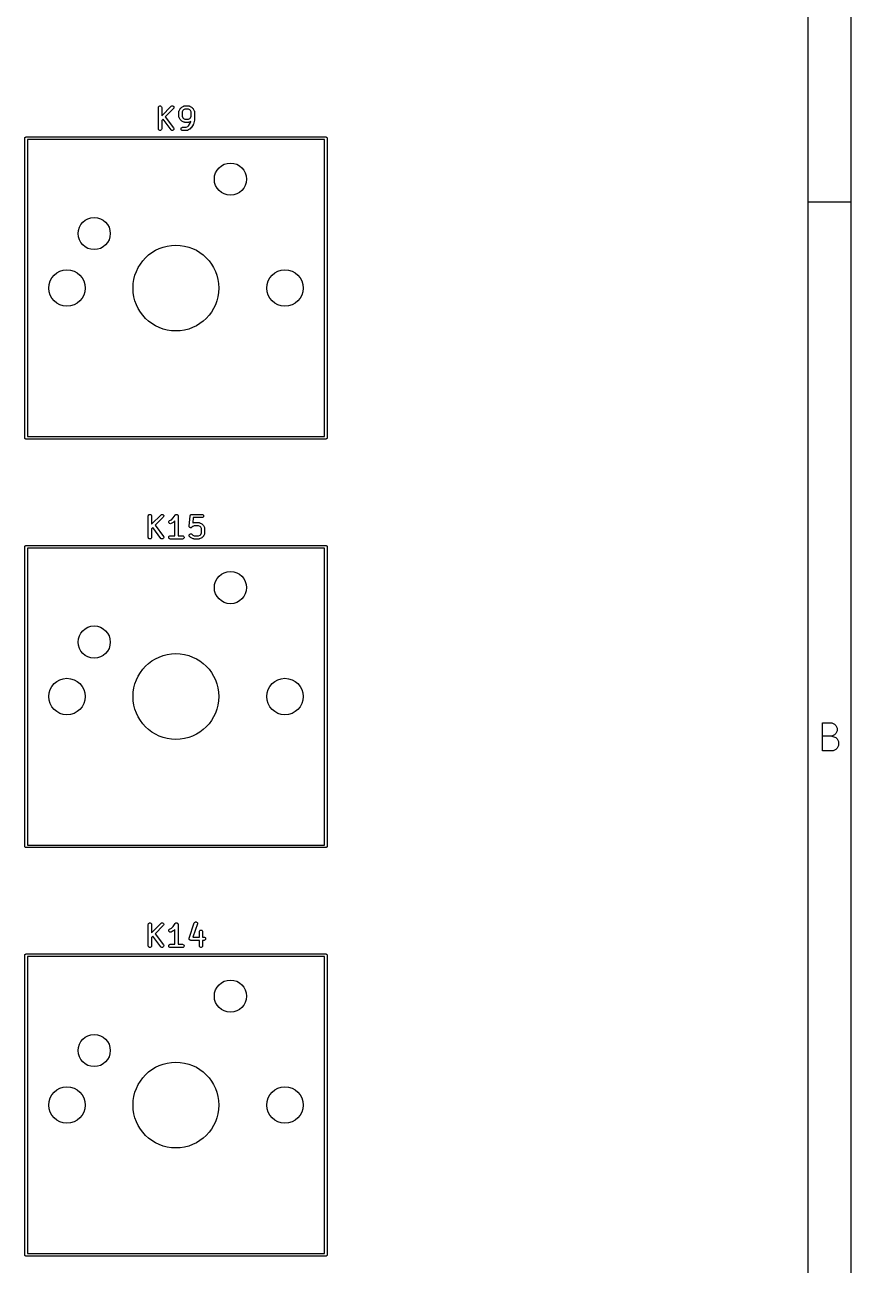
# Model space of a CAD drawing. Extents: x 10 to 287, y -200 to -10.
# Drawn here: x 248.5 to 287, y -109.6 to -51.7 of the extents above; entities that cross this region are included whole.
import ezdxf

# ---------------------------------------------------------------- set-up
doc = ezdxf.new("R2010")
doc.units = 0
doc.header["$MEASUREMENT"] = 0
doc.layers.add('BLACK', color=7, linetype='CONTINUOUS')

msp = doc.modelspace()

# ---------------------------------------------------------------- linework, layer by layer
at = {"layer": 'BLACK', "linetype": 'CONTINUOUS'}
for p, q in [((287.002, -200.007), (287.002, -10)), ((285.002, -198.007), (285.002, -12)), ((254.728, -55.5382), (254.748, -55.5214)), ((254.748, -55.5214), (254.773, -55.5125)), ((254.773, -55.5125), (254.799, -55.5125)), ((254.799, -55.5125), (254.823, -55.5214)), ((254.823, -55.5214), (254.843, -55.5382)), ((255.304, -55.5333), (255.326, -55.5184)), ((255.326, -55.5184), (255.351, -55.5117)), ((255.351, -55.5117), (255.377, -55.5139)), ((255.377, -55.5139), (255.4, -55.5249)), ((255.4, -55.5249), (255.419, -55.5434)), ((255.8, -55.5669), (255.895, -55.5193)), ((255.895, -55.5193), (255.899, -55.5181)), ((255.899, -55.5181), (255.903, -55.5159)), ((255.903, -55.5159), (255.912, -55.5144)), ((255.912, -55.5144), (255.92, -55.5119)), ((255.92, -55.5119), (255.925, -55.5121)), ((255.925, -55.5121), (255.929, -55.5114)), ((255.929, -55.5114), (256.119, -55.5114)), ((256.119, -55.5114), (256.123, -55.5121)), ((256.123, -55.5121), (256.128, -55.5119)), ((256.128, -55.5119), (256.136, -55.5144)), ((256.136, -55.5144), (256.145, -55.5159)), ((256.145, -55.5159), (256.149, -55.5181)), ((256.149, -55.5181), (256.153, -55.5193)), ((256.153, -55.5193), (256.248, -55.5669)), ((254.711, -55.5864), (254.715, -55.5607)), ((254.711, -56.5864), (254.711, -55.5864)), ((254.715, -55.5607), (254.728, -55.5382)), ((254.843, -55.5382), (254.856, -55.5607)), ((254.856, -55.5607), (254.861, -55.5864)), ((254.861, -55.9767), (255.304, -55.5333)), ((254.861, -55.5864), (254.861, -55.9767)), ((255.41, -55.6394), (255.028, -56.022)), ((255.028, -56.022), (255.417, -56.5414)), ((255.425, -55.6181), (255.41, -55.6394)), ((255.419, -55.5434), (255.43, -55.567)), ((255.432, -55.5929), (255.425, -55.6181)), ((255.43, -55.567), (255.432, -55.5929)), ((255.663, -55.7769), (255.664, -55.7726)), ((255.663, -56.015), (255.663, -55.7769)), ((255.664, -56.0192), (255.663, -56.015)), ((255.664, -55.7683), (255.666, -55.7599)), ((255.664, -55.7726), (255.664, -55.7683)), ((255.664, -56.0235), (255.664, -56.0192)), ((255.666, -56.0319), (255.664, -56.0235)), ((255.666, -55.7599), (255.668, -55.7512)), ((255.668, -56.0406), (255.666, -56.0319)), ((255.668, -55.7512), (255.67, -55.7475)), ((255.67, -56.0443), (255.668, -56.0406)), ((255.67, -55.7475), (255.671, -55.7433)), ((255.671, -56.0485), (255.67, -56.0443)), ((255.671, -55.7433), (255.719, -55.6481)), ((255.719, -56.1437), (255.671, -56.0485)), ((255.719, -55.6481), (255.726, -55.6384)), ((255.726, -55.6384), (255.733, -55.6286)), ((255.733, -55.6286), (255.78, -55.581)), ((255.78, -55.581), (255.79, -55.5741)), ((255.79, -55.5741), (255.8, -55.5669)), ((255.848, -55.726), (255.813, -55.7946)), ((255.813, -55.7946), (255.813, -55.9972)), ((255.813, -55.9972), (255.848, -56.0658)), ((255.878, -55.6956), (255.848, -55.726)), ((255.848, -56.0658), (255.878, -56.0962)), ((255.946, -55.6614), (255.878, -55.6956)), ((255.878, -56.0962), (255.946, -56.1304)), ((256.102, -55.6614), (255.946, -55.6614)), ((256.17, -55.6956), (256.102, -55.6614)), ((256.102, -56.1304), (256.17, -56.0962)), ((256.2, -55.726), (256.17, -55.6956)), ((256.17, -56.0962), (256.2, -56.0658)), ((256.235, -55.7946), (256.2, -55.726)), ((256.2, -56.0658), (256.235, -55.9972)), ((256.235, -55.9972), (256.235, -55.7946)), ((256.248, -55.5669), (256.258, -55.5741)), ((256.258, -55.5741), (256.268, -55.581)), ((256.268, -55.581), (256.315, -55.6286)), ((256.315, -55.6286), (256.322, -55.6384)), ((256.322, -55.6384), (256.329, -55.6481)), ((256.329, -55.6481), (256.377, -55.7433)), ((256.377, -55.7433), (256.378, -55.7475)), ((256.378, -55.7475), (256.38, -55.7512)), ((256.38, -55.7512), (256.382, -55.7599)), ((256.382, -55.7599), (256.384, -55.7683)), ((256.384, -55.7683), (256.384, -55.7726)), ((256.384, -55.7726), (256.385, -55.7769)), ((256.385, -55.7769), (256.385, -56.1578)), ((254.715, -56.612), (254.711, -56.5864)), ((254.728, -56.6346), (254.715, -56.612)), ((254.748, -56.6513), (254.728, -56.6346)), ((254.773, -56.6602), (254.748, -56.6513)), ((254.799, -56.6602), (254.773, -56.6602)), ((254.823, -56.6513), (254.799, -56.6602)), ((254.843, -56.6346), (254.823, -56.6513)), ((254.856, -56.612), (254.843, -56.6346)), ((254.861, -56.5864), (254.856, -56.612)), ((254.921, -56.1291), (254.861, -56.1889)), ((254.861, -56.1889), (254.861, -56.5864)), ((255.297, -56.6314), (254.921, -56.1291)), ((255.316, -56.6492), (255.297, -56.6314)), ((255.34, -56.6594), (255.316, -56.6492)), ((255.366, -56.6608), (255.34, -56.6594)), ((255.391, -56.6533), (255.366, -56.6608)), ((255.412, -56.6377), (255.391, -56.6533)), ((255.426, -56.6158), (255.412, -56.6377)), ((255.417, -56.5414), (255.429, -56.5646)), ((255.432, -56.5905), (255.426, -56.6158)), ((255.429, -56.5646), (255.432, -56.5905)), ((255.726, -56.1534), (255.719, -56.1437)), ((255.733, -56.1632), (255.726, -56.1534)), ((255.78, -56.2108), (255.733, -56.1632)), ((255.76, -56.5734), (255.769, -56.5489)), ((255.76, -56.5994), (255.76, -56.5734)), ((255.769, -56.6239), (255.76, -56.5994)), ((255.769, -56.5489), (255.785, -56.5289)), ((255.785, -56.6438), (255.769, -56.6239)), ((255.79, -56.2177), (255.78, -56.2108)), ((255.785, -56.5289), (255.808, -56.5159)), ((255.808, -56.6569), (255.785, -56.6438)), ((255.8, -56.2249), (255.79, -56.2177)), ((255.895, -56.2725), (255.8, -56.2249)), ((255.808, -56.5159), (255.834, -56.5114)), ((255.834, -56.6614), (255.808, -56.6569)), ((255.834, -56.5114), (256.006, -56.5114)), ((256.024, -56.6614), (255.834, -56.6614)), ((255.899, -56.2737), (255.895, -56.2725)), ((255.903, -56.2759), (255.899, -56.2737)), ((255.912, -56.2774), (255.903, -56.2759)), ((255.92, -56.2799), (255.912, -56.2774)), ((255.925, -56.2797), (255.92, -56.2799)), ((255.929, -56.2804), (255.925, -56.2797)), ((256.119, -56.2804), (255.929, -56.2804)), ((255.946, -56.1304), (256.102, -56.1304)), ((256.006, -56.5114), (256.075, -56.4771)), ((256.028, -56.6606), (256.024, -56.6614)), ((256.033, -56.6609), (256.028, -56.6606)), ((256.041, -56.6584), (256.033, -56.6609)), ((256.05, -56.6569), (256.041, -56.6584)), ((256.053, -56.6547), (256.05, -56.6569)), ((256.058, -56.6535), (256.053, -56.6547)), ((256.153, -56.6058), (256.058, -56.6535)), ((256.075, -56.4771), (256.109, -56.4434)), ((256.109, -56.4434), (256.192, -56.3175)), ((256.123, -56.2797), (256.119, -56.2804)), ((256.128, -56.2799), (256.123, -56.2797)), ((256.136, -56.2774), (256.128, -56.2799)), ((256.145, -56.2759), (256.136, -56.2774)), ((256.149, -56.2737), (256.145, -56.2759)), ((256.153, -56.2725), (256.149, -56.2737)), ((256.211, -56.2434), (256.153, -56.2725)), ((256.162, -56.5987), (256.153, -56.6058)), ((256.172, -56.5918), (256.162, -56.5987)), ((256.22, -56.5442), (256.172, -56.5918)), ((256.192, -56.3175), (256.211, -56.2434)), ((256.224, -56.5381), (256.22, -56.5442)), ((256.229, -56.5327), (256.224, -56.5381)), ((256.324, -56.3899), (256.229, -56.5327)), ((256.33, -56.3781), (256.324, -56.3899)), ((256.335, -56.3665), (256.33, -56.3781)), ((256.382, -56.176), (256.335, -56.3665)), ((256.383, -56.1668), (256.382, -56.176)), ((256.385, -56.1578), (256.383, -56.1668)), ((248.479, -57.0124), (248.481, -57.0074)), ((248.479, -57.0178), (248.479, -57.0124)), ((248.479, -70.9982), (248.479, -57.0178)), ((248.481, -57.0074), (248.482, -57.0022)), ((248.482, -57.0022), (248.484, -56.9976)), ((248.484, -56.9976), (248.486, -56.9925)), ((248.486, -56.9925), (248.49, -56.9884)), ((248.49, -56.9884), (248.492, -56.9838)), ((248.492, -56.9838), (248.496, -56.9804)), ((248.496, -56.9804), (248.5, -56.9763)), ((248.5, -56.9763), (248.504, -56.9737)), ((248.504, -56.9737), (248.509, -56.9702)), ((248.509, -56.9702), (248.514, -56.9684)), ((248.514, -56.9684), (248.518, -56.9657)), ((248.518, -56.9657), (248.523, -56.9648)), ((248.523, -56.9648), (248.528, -56.963)), ((248.528, -56.963), (248.534, -56.963)), ((248.534, -56.963), (248.534, -56.963)), ((248.534, -56.963), (262.514, -56.963)), ((248.599, -57.083), (248.599, -70.933)), ((262.449, -57.083), (248.599, -57.083)), ((262.449, -70.933), (262.449, -57.083)), ((262.514, -56.963), (262.52, -56.963)), ((262.514, -56.963), (262.514, -56.963)), ((262.52, -56.963), (262.525, -56.9648)), ((262.525, -56.9648), (262.53, -56.9657)), ((262.53, -56.9657), (262.534, -56.9684)), ((262.534, -56.9684), (262.539, -56.9702)), ((262.539, -56.9702), (262.544, -56.9737)), ((262.544, -56.9737), (262.548, -56.9763)), ((262.548, -56.9763), (262.552, -56.9804)), ((262.552, -56.9804), (262.556, -56.9838)), ((262.556, -56.9838), (262.558, -56.9885)), ((262.558, -56.9885), (262.562, -56.9925)), ((262.562, -56.9925), (262.564, -56.9975)), ((262.564, -56.9975), (262.566, -57.0022)), ((262.566, -57.0022), (262.567, -57.0074)), ((262.567, -57.0074), (262.569, -57.0124)), ((262.569, -57.0124), (262.569, -57.0177)), ((262.569, -57.0177), (262.569, -57.0178)), ((262.569, -57.0178), (262.569, -70.9982)), ((287.002, -60), (285.002, -60)), ((248.479, -70.9983), (248.479, -70.9982)), ((248.479, -71.0036), (248.479, -70.9983)), ((248.481, -71.0086), (248.479, -71.0036)), ((248.482, -71.0138), (248.481, -71.0086)), ((248.484, -71.0185), (248.482, -71.0138)), ((248.486, -71.0235), (248.484, -71.0185)), ((248.49, -71.0275), (248.486, -71.0235)), ((248.492, -71.0322), (248.49, -71.0275)), ((248.496, -71.0356), (248.492, -71.0322)), ((248.5, -71.0397), (248.496, -71.0356)), ((248.504, -71.0423), (248.5, -71.0397)), ((248.509, -71.0458), (248.504, -71.0423)), ((248.514, -71.0476), (248.509, -71.0458)), ((248.518, -71.0503), (248.514, -71.0476)), ((248.523, -71.0512), (248.518, -71.0503)), ((248.528, -71.053), (248.523, -71.0512)), ((248.534, -71.053), (248.528, -71.053)), ((262.514, -71.053), (248.534, -71.053)), ((248.534, -71.053), (248.534, -71.053)), ((248.599, -70.933), (262.449, -70.933)), ((262.52, -71.053), (262.514, -71.053)), ((262.514, -71.053), (262.514, -71.053)), ((262.525, -71.0512), (262.52, -71.053)), ((262.53, -71.0503), (262.525, -71.0512)), ((262.534, -71.0476), (262.53, -71.0503)), ((262.539, -71.0458), (262.534, -71.0476)), ((262.544, -71.0423), (262.539, -71.0458)), ((262.548, -71.0397), (262.544, -71.0423)), ((262.552, -71.0356), (262.548, -71.0397)), ((262.556, -71.0322), (262.552, -71.0356)), ((262.558, -71.0275), (262.556, -71.0322)), ((262.562, -71.0235), (262.558, -71.0275)), ((262.564, -71.0185), (262.562, -71.0235)), ((262.566, -71.0138), (262.564, -71.0185)), ((262.567, -71.0086), (262.566, -71.0138)), ((262.569, -71.0036), (262.567, -71.0086)), ((262.569, -70.9982), (262.569, -70.9983)), ((262.569, -70.9983), (262.569, -71.0036)), ((254.235, -74.6364), (254.239, -74.6107)), ((254.239, -74.6107), (254.252, -74.5882)), ((254.252, -74.5882), (254.272, -74.5714)), ((254.272, -74.5714), (254.297, -74.5625)), ((254.297, -74.5625), (254.323, -74.5625)), ((254.323, -74.5625), (254.347, -74.5714)), ((254.347, -74.5714), (254.367, -74.5882)), ((254.367, -74.5882), (254.38, -74.6107)), ((254.38, -74.6107), (254.385, -74.6364)), ((254.385, -75.0267), (254.828, -74.5833)), ((254.828, -74.5833), (254.849, -74.5684)), ((254.849, -74.5684), (254.875, -74.5617)), ((254.875, -74.5617), (254.901, -74.5639)), ((254.901, -74.5639), (254.924, -74.5749)), ((254.924, -74.5749), (254.943, -74.5934)), ((254.943, -74.5934), (254.954, -74.617)), ((254.954, -74.617), (254.956, -74.6429)), ((255.394, -74.7315), (255.485, -74.5948)), ((255.485, -74.5948), (255.488, -74.5918)), ((255.488, -74.5918), (255.49, -74.5882)), ((255.49, -74.5882), (255.497, -74.5824)), ((255.497, -74.5824), (255.503, -74.5759)), ((255.503, -74.5759), (255.507, -74.5741)), ((255.507, -74.5741), (255.51, -74.5714)), ((255.51, -74.5714), (255.519, -74.5684)), ((255.519, -74.5684), (255.527, -74.5644)), ((255.527, -74.5644), (255.531, -74.5639)), ((255.531, -74.5639), (255.535, -74.5625)), ((255.535, -74.5625), (255.544, -74.5625)), ((255.544, -74.5625), (255.553, -74.5615)), ((255.553, -74.5615), (255.557, -74.5625)), ((255.557, -74.5625), (255.561, -74.5625)), ((255.561, -74.5625), (255.569, -74.5656)), ((255.569, -74.5656), (255.578, -74.5677)), ((255.578, -74.5677), (255.581, -74.57)), ((255.581, -74.57), (255.585, -74.5714)), ((255.585, -74.5714), (255.592, -74.5772)), ((255.592, -74.5772), (255.6, -74.5821)), ((255.6, -74.5821), (255.602, -74.5855)), ((255.602, -74.5855), (255.605, -74.5882)), ((255.605, -74.5882), (255.61, -74.5959)), ((255.61, -74.5959), (255.615, -74.6031)), ((255.615, -74.6031), (255.616, -74.6071)), ((255.616, -74.6071), (255.618, -74.6107)), ((255.618, -74.6107), (255.62, -74.6195)), ((256.188, -74.6234), (256.192, -74.6137)), ((256.192, -74.6137), (256.195, -74.6038)), ((256.195, -74.6038), (256.196, -74.6015)), ((256.196, -74.6015), (256.197, -74.5989)), ((256.197, -74.5989), (256.204, -74.591)), ((256.204, -74.591), (256.21, -74.5827)), ((256.21, -74.5827), (256.212, -74.5811)), ((256.212, -74.5811), (256.214, -74.5789)), ((256.214, -74.5789), (256.223, -74.5738)), ((256.223, -74.5738), (256.231, -74.568)), ((256.231, -74.568), (256.234, -74.5673)), ((256.234, -74.5673), (256.236, -74.5659)), ((256.236, -74.5659), (256.247, -74.5641)), ((256.247, -74.5641), (256.256, -74.5616)), ((256.256, -74.5616), (256.259, -74.5619)), ((256.259, -74.5619), (256.262, -74.5614)), ((256.262, -74.5614), (256.738, -74.5614)), ((256.738, -74.5614), (256.764, -74.5659)), ((256.764, -74.5659), (256.786, -74.5789)), ((256.786, -74.5789), (256.803, -74.5989)), ((256.803, -74.5989), (256.812, -74.6234)), ((254.235, -75.6364), (254.235, -74.6364)), ((254.385, -74.6364), (254.385, -75.0267)), ((254.444, -75.1791), (254.385, -75.2389)), ((254.821, -75.6814), (254.444, -75.1791)), ((254.934, -74.6894), (254.552, -75.072)), ((254.552, -75.072), (254.941, -75.5914)), ((254.949, -74.6681), (254.934, -74.6894)), ((254.956, -74.6429), (254.949, -74.6681)), ((255.187, -74.9176), (255.193, -74.8923)), ((255.19, -74.9435), (255.187, -74.9176)), ((255.202, -74.9668), (255.19, -74.9435)), ((255.193, -74.8923), (255.208, -74.8705)), ((255.221, -74.9847), (255.202, -74.9668)), ((255.208, -74.8705), (255.229, -74.855)), ((255.245, -74.995), (255.221, -74.9847)), ((255.229, -74.855), (255.313, -74.8128)), ((255.271, -74.9966), (255.245, -74.995)), ((255.296, -74.9892), (255.271, -74.9966)), ((255.391, -74.9416), (255.296, -74.9892)), ((255.313, -74.8128), (255.394, -74.7315)), ((255.401, -74.9344), (255.391, -74.9416)), ((255.41, -74.9275), (255.401, -74.9344)), ((255.473, -74.8651), (255.41, -74.9275)), ((255.473, -75.5614), (255.473, -74.8651)), ((255.62, -74.6195), (255.622, -74.6281)), ((255.622, -74.6281), (255.622, -74.6323)), ((255.622, -74.6323), (255.623, -74.6364)), ((255.623, -74.6364), (255.623, -75.5614)), ((256.14, -75.1051), (256.187, -74.6289)), ((256.14, -75.1056), (256.14, -75.1051)), ((256.14, -75.106), (256.14, -75.1056)), ((256.141, -75.1185), (256.14, -75.106)), ((256.142, -75.1311), (256.141, -75.1185)), ((256.142, -75.1315), (256.142, -75.1311)), ((256.142, -75.132), (256.142, -75.1315)), ((256.147, -75.1434), (256.142, -75.132)), ((256.153, -75.1548), (256.147, -75.1434)), ((256.153, -75.1552), (256.153, -75.1548)), ((256.153, -75.1556), (256.153, -75.1552)), ((256.162, -75.1645), (256.153, -75.1556)), ((256.171, -75.1735), (256.162, -75.1645)), ((256.171, -75.1737), (256.171, -75.1735)), ((256.171, -75.174), (256.171, -75.1737)), ((256.183, -75.1793), (256.171, -75.174)), ((256.194, -75.1848), (256.183, -75.1793)), ((256.187, -74.6289), (256.188, -74.6262)), ((256.188, -74.6262), (256.188, -74.6234)), ((256.195, -75.1848), (256.194, -75.1848)), ((256.195, -75.185), (256.195, -75.1848)), ((256.208, -75.1861), (256.195, -75.185)), ((256.22, -75.1874), (256.208, -75.1861)), ((256.221, -75.1872), (256.22, -75.1874)), ((256.233, -75.184), (256.221, -75.1873)), ((256.221, -75.1873), (256.221, -75.1872)), ((256.245, -75.1809), (256.233, -75.184)), ((256.246, -75.1807), (256.245, -75.1809)), ((256.256, -75.1733), (256.246, -75.1805)), ((256.246, -75.1805), (256.246, -75.1807)), ((256.267, -75.1663), (256.256, -75.1733)), ((256.268, -75.1656), (256.267, -75.1659)), ((256.267, -75.1659), (256.267, -75.1663)), ((256.307, -75.1266), (256.268, -75.1656)), ((256.33, -74.7114), (256.305, -74.9596)), ((256.305, -74.9596), (256.324, -74.9503)), ((256.375, -75.0923), (256.307, -75.1266)), ((256.324, -74.9503), (256.328, -74.949)), ((256.328, -74.949), (256.332, -74.9469)), ((256.738, -74.7114), (256.33, -74.7114)), ((256.332, -74.9469), (256.34, -74.9453)), ((256.34, -74.9453), (256.349, -74.9428)), ((256.349, -74.9428), (256.353, -74.9431)), ((256.353, -74.9431), (256.357, -74.9423)), ((256.357, -74.9423), (256.595, -74.9423)), ((256.578, -75.0923), (256.375, -75.0923)), ((256.646, -75.1266), (256.578, -75.0923)), ((256.595, -74.9423), (256.6, -74.9431)), ((256.6, -74.9431), (256.604, -74.9428)), ((256.604, -74.9428), (256.612, -74.9453)), ((256.612, -74.9453), (256.621, -74.9469)), ((256.621, -74.9469), (256.625, -74.949)), ((256.625, -74.949), (256.629, -74.9503)), ((256.629, -74.9503), (256.724, -74.9979)), ((256.677, -75.157), (256.646, -75.1266)), ((256.711, -75.2255), (256.677, -75.157)), ((256.724, -74.9979), (256.734, -75.005)), ((256.734, -75.005), (256.744, -75.0119)), ((256.764, -74.7069), (256.738, -74.7114)), ((256.744, -75.0119), (256.791, -75.0595)), ((256.786, -74.6938), (256.764, -74.7069)), ((256.803, -74.6739), (256.786, -74.6938)), ((256.791, -75.0595), (256.798, -75.0694)), ((256.798, -75.0694), (256.805, -75.079)), ((256.812, -74.6494), (256.803, -74.6739)), ((256.805, -75.079), (256.853, -75.1743)), ((256.812, -74.6234), (256.812, -74.6494)), ((256.853, -75.1743), (256.854, -75.1784)), ((256.854, -75.1784), (256.856, -75.1822)), ((256.856, -75.1822), (256.858, -75.1908)), ((256.858, -75.1908), (256.86, -75.1992)), ((254.239, -75.662), (254.235, -75.6364)), ((254.252, -75.6846), (254.239, -75.662)), ((254.272, -75.7013), (254.252, -75.6846)), ((254.297, -75.7102), (254.272, -75.7013)), ((254.323, -75.7102), (254.297, -75.7102)), ((254.347, -75.7013), (254.323, -75.7102)), ((254.367, -75.6846), (254.347, -75.7013)), ((254.38, -75.662), (254.367, -75.6846)), ((254.385, -75.6364), (254.38, -75.662)), ((254.385, -75.2389), (254.385, -75.6364)), ((254.84, -75.6992), (254.821, -75.6814)), ((254.864, -75.7094), (254.84, -75.6992)), ((254.89, -75.7108), (254.864, -75.7094)), ((254.915, -75.7033), (254.89, -75.7108)), ((254.936, -75.6877), (254.915, -75.7033)), ((254.95, -75.6658), (254.936, -75.6877)), ((254.941, -75.5914), (254.953, -75.6146)), ((254.956, -75.6405), (254.95, -75.6658)), ((254.953, -75.6146), (254.956, -75.6405)), ((255.188, -75.6234), (255.197, -75.5989)), ((255.188, -75.6494), (255.188, -75.6234)), ((255.197, -75.6739), (255.188, -75.6494)), ((255.197, -75.5989), (255.214, -75.5789)), ((255.214, -75.6938), (255.197, -75.6739)), ((255.214, -75.5789), (255.236, -75.5659)), ((255.236, -75.7069), (255.214, -75.6938)), ((255.236, -75.5659), (255.262, -75.5614)), ((255.262, -75.7114), (255.236, -75.7069)), ((255.262, -75.5614), (255.473, -75.5614)), ((255.834, -75.7114), (255.262, -75.7114)), ((255.623, -75.5614), (255.834, -75.5614)), ((255.834, -75.5614), (255.859, -75.5659)), ((255.859, -75.7069), (255.834, -75.7114)), ((255.859, -75.5659), (255.882, -75.5789)), ((255.882, -75.6938), (255.859, -75.7069)), ((255.882, -75.5789), (255.898, -75.5989)), ((255.898, -75.6739), (255.882, -75.6938)), ((255.898, -75.5989), (255.907, -75.6234)), ((255.907, -75.6494), (255.898, -75.6739)), ((255.907, -75.6234), (255.907, -75.6494)), ((256.14, -75.5477), (256.142, -75.5217)), ((256.147, -75.5728), (256.14, -75.5477)), ((256.142, -75.5217), (256.153, -75.4981)), ((256.161, -75.5942), (256.147, -75.5728)), ((256.153, -75.4981), (256.171, -75.4797)), ((256.209, -75.6418), (256.161, -75.5942)), ((256.171, -75.4797), (256.195, -75.4687)), ((256.195, -75.4687), (256.221, -75.4664)), ((256.219, -75.6487), (256.209, -75.6418)), ((256.229, -75.6558), (256.219, -75.6487)), ((256.221, -75.4664), (256.246, -75.4732)), ((256.324, -75.7035), (256.229, -75.6558)), ((256.246, -75.4732), (256.268, -75.4881)), ((256.268, -75.4881), (256.307, -75.5271)), ((256.307, -75.5271), (256.375, -75.5614)), ((256.328, -75.7047), (256.324, -75.7035)), ((256.332, -75.7069), (256.328, -75.7047)), ((256.34, -75.7084), (256.332, -75.7069)), ((256.349, -75.7109), (256.34, -75.7084)), ((256.353, -75.7106), (256.349, -75.7109)), ((256.357, -75.7114), (256.353, -75.7106)), ((256.595, -75.7114), (256.357, -75.7114)), ((256.375, -75.5614), (256.578, -75.5614)), ((256.578, -75.5614), (256.646, -75.5271)), ((256.6, -75.7106), (256.595, -75.7114)), ((256.604, -75.7109), (256.6, -75.7106)), ((256.612, -75.7084), (256.604, -75.7109)), ((256.621, -75.7069), (256.612, -75.7084)), ((256.625, -75.7047), (256.621, -75.7069)), ((256.629, -75.7035), (256.625, -75.7047)), ((256.724, -75.6558), (256.629, -75.7035)), ((256.646, -75.5271), (256.677, -75.4967)), ((256.677, -75.4967), (256.711, -75.4282)), ((256.711, -75.4282), (256.711, -75.2255)), ((256.734, -75.6487), (256.724, -75.6558)), ((256.744, -75.6418), (256.734, -75.6487)), ((256.791, -75.5942), (256.744, -75.6418)), ((256.798, -75.5843), (256.791, -75.5942)), ((256.805, -75.5747), (256.798, -75.5843)), ((256.853, -75.4794), (256.805, -75.5747)), ((256.854, -75.4753), (256.853, -75.4794)), ((256.856, -75.4716), (256.854, -75.4753)), ((256.858, -75.4629), (256.856, -75.4716)), ((256.86, -75.4545), (256.858, -75.4629)), ((256.86, -75.1992), (256.86, -75.2035)), ((256.86, -75.2035), (256.861, -75.2078)), ((256.861, -75.4459), (256.86, -75.4502)), ((256.86, -75.4502), (256.86, -75.4545)), ((256.861, -75.2078), (256.861, -75.4459)), ((248.479, -76.0624), (248.481, -76.0574)), ((248.479, -76.0678), (248.479, -76.0624)), ((248.479, -90.0482), (248.479, -76.0678)), ((248.481, -76.0574), (248.482, -76.0522)), ((248.482, -76.0522), (248.484, -76.0476)), ((248.484, -76.0476), (248.486, -76.0425)), ((248.486, -76.0425), (248.49, -76.0384)), ((248.49, -76.0384), (248.492, -76.0338)), ((248.492, -76.0338), (248.496, -76.0304)), ((248.496, -76.0304), (248.5, -76.0263)), ((248.5, -76.0263), (248.504, -76.0237)), ((248.504, -76.0237), (248.509, -76.0202)), ((248.509, -76.0202), (248.514, -76.0184)), ((248.514, -76.0184), (248.518, -76.0157)), ((248.518, -76.0157), (248.523, -76.0148)), ((248.523, -76.0148), (248.528, -76.013)), ((248.528, -76.013), (248.534, -76.013)), ((248.534, -76.013), (248.534, -76.013)), ((248.534, -76.013), (262.514, -76.013)), ((248.599, -76.133), (248.599, -89.983)), ((262.449, -76.133), (248.599, -76.133)), ((262.449, -89.983), (262.449, -76.133)), ((262.514, -76.013), (262.52, -76.013)), ((262.514, -76.013), (262.514, -76.013)), ((262.52, -76.013), (262.525, -76.0148)), ((262.525, -76.0148), (262.53, -76.0157)), ((262.53, -76.0157), (262.534, -76.0184)), ((262.534, -76.0184), (262.539, -76.0202)), ((262.539, -76.0202), (262.544, -76.0237)), ((262.544, -76.0237), (262.548, -76.0263)), ((262.548, -76.0263), (262.552, -76.0304)), ((262.552, -76.0304), (262.556, -76.0338)), ((262.556, -76.0338), (262.558, -76.0385)), ((262.558, -76.0385), (262.562, -76.0425)), ((262.562, -76.0425), (262.564, -76.0475)), ((262.564, -76.0475), (262.566, -76.0522)), ((262.566, -76.0522), (262.567, -76.0574)), ((262.567, -76.0574), (262.569, -76.0624)), ((262.569, -76.0624), (262.569, -76.0677)), ((262.569, -76.0677), (262.569, -76.0678)), ((262.569, -76.0678), (262.569, -90.0482)), ((285.662, -85.5881), (285.662, -84.2881)), ((285.662, -84.2881), (286.095, -84.2881)), ((286.095, -84.2881), (286.219, -84.35)), ((286.219, -84.35), (286.281, -84.4119)), ((286.281, -84.4119), (286.343, -84.5357)), ((286.095, -84.9071), (285.662, -84.9071)), ((286.219, -84.8452), (286.095, -84.9071)), ((286.095, -84.9071), (286.281, -84.969)), ((286.281, -84.7833), (286.219, -84.8452)), ((286.343, -84.6595), (286.281, -84.7833)), ((286.281, -84.969), (286.343, -85.031)), ((286.343, -84.5357), (286.343, -84.6595)), ((286.343, -85.031), (286.405, -85.1548)), ((286.157, -85.5881), (285.662, -85.5881)), ((286.281, -85.5262), (286.157, -85.5881)), ((286.343, -85.4643), (286.281, -85.5262)), ((286.405, -85.3405), (286.343, -85.4643)), ((286.405, -85.1548), (286.405, -85.3405)), ((248.479, -90.0483), (248.479, -90.0482)), ((248.479, -90.0536), (248.479, -90.0483)), ((248.481, -90.0586), (248.479, -90.0536)), ((248.482, -90.0638), (248.481, -90.0586)), ((248.484, -90.0685), (248.482, -90.0638)), ((248.486, -90.0735), (248.484, -90.0685)), ((248.49, -90.0775), (248.486, -90.0735)), ((248.492, -90.0822), (248.49, -90.0775)), ((248.496, -90.0856), (248.492, -90.0822)), ((248.5, -90.0897), (248.496, -90.0856)), ((248.504, -90.0923), (248.5, -90.0897)), ((248.509, -90.0958), (248.504, -90.0923)), ((248.514, -90.0976), (248.509, -90.0958)), ((248.518, -90.1003), (248.514, -90.0976)), ((248.523, -90.1012), (248.518, -90.1003)), ((248.528, -90.103), (248.523, -90.1012)), ((248.534, -90.103), (248.528, -90.103)), ((262.514, -90.103), (248.534, -90.103)), ((248.534, -90.103), (248.534, -90.103)), ((248.599, -89.983), (262.449, -89.983)), ((262.52, -90.103), (262.514, -90.103)), ((262.514, -90.103), (262.514, -90.103)), ((262.525, -90.1012), (262.52, -90.103)), ((262.53, -90.1003), (262.525, -90.1012)), ((262.534, -90.0976), (262.53, -90.1003)), ((262.539, -90.0958), (262.534, -90.0976)), ((262.544, -90.0923), (262.539, -90.0958)), ((262.548, -90.0897), (262.544, -90.0923)), ((262.552, -90.0856), (262.548, -90.0897)), ((262.556, -90.0822), (262.552, -90.0856)), ((262.558, -90.0775), (262.556, -90.0822)), ((262.562, -90.0735), (262.558, -90.0775)), ((262.564, -90.0685), (262.562, -90.0735)), ((262.566, -90.0638), (262.564, -90.0685)), ((262.567, -90.0586), (262.566, -90.0638)), ((262.569, -90.0536), (262.567, -90.0586)), ((262.569, -90.0482), (262.569, -90.0483)), ((262.569, -90.0483), (262.569, -90.0536)), ((254.235, -93.6864), (254.239, -93.6607)), ((254.235, -94.6864), (254.235, -93.6864)), ((254.239, -93.6607), (254.252, -93.6382)), ((254.252, -93.6382), (254.272, -93.6214)), ((254.272, -93.6214), (254.297, -93.6125)), ((254.297, -93.6125), (254.323, -93.6125)), ((254.323, -93.6125), (254.347, -93.6214)), ((254.347, -93.6214), (254.367, -93.6382)), ((254.367, -93.6382), (254.38, -93.6607)), ((254.38, -93.6607), (254.385, -93.6864)), ((254.385, -94.0767), (254.828, -93.6333)), ((254.385, -93.6864), (254.385, -94.0767)), ((254.828, -93.6333), (254.849, -93.6184)), ((254.849, -93.6184), (254.875, -93.6117)), ((254.875, -93.6117), (254.901, -93.6139)), ((254.901, -93.6139), (254.924, -93.6249)), ((254.924, -93.6249), (254.943, -93.6434)), ((254.943, -93.6434), (254.954, -93.667)), ((254.956, -93.6929), (254.949, -93.7181)), ((254.954, -93.667), (254.956, -93.6929)), ((255.394, -93.7815), (255.485, -93.6448)), ((255.485, -93.6448), (255.488, -93.6418)), ((255.488, -93.6418), (255.49, -93.6382)), ((255.49, -93.6382), (255.497, -93.6324)), ((255.497, -93.6324), (255.503, -93.6259)), ((255.503, -93.6259), (255.507, -93.6241)), ((255.507, -93.6241), (255.51, -93.6214)), ((255.51, -93.6214), (255.519, -93.6184)), ((255.519, -93.6184), (255.527, -93.6144)), ((255.527, -93.6144), (255.531, -93.6139)), ((255.531, -93.6139), (255.535, -93.6125)), ((255.535, -93.6125), (255.544, -93.6125)), ((255.544, -93.6125), (255.553, -93.6115)), ((255.553, -93.6115), (255.557, -93.6125)), ((255.557, -93.6125), (255.561, -93.6125)), ((255.561, -93.6125), (255.569, -93.6156)), ((255.569, -93.6156), (255.578, -93.6177)), ((255.578, -93.6177), (255.581, -93.62)), ((255.581, -93.62), (255.585, -93.6214)), ((255.585, -93.6214), (255.592, -93.6272)), ((255.592, -93.6272), (255.6, -93.6321)), ((255.6, -93.6321), (255.602, -93.6355)), ((255.602, -93.6355), (255.605, -93.6382)), ((255.605, -93.6382), (255.61, -93.6459)), ((255.61, -93.6459), (255.615, -93.6531)), ((255.615, -93.6531), (255.616, -93.6571)), ((255.616, -93.6571), (255.618, -93.6607)), ((255.618, -93.6607), (255.62, -93.6695)), ((255.62, -93.6695), (255.622, -93.6781)), ((255.622, -93.6781), (255.622, -93.6823)), ((255.622, -93.6823), (255.623, -93.6864)), ((255.623, -93.6864), (255.623, -94.6114)), ((256.143, -94.3293), (256.381, -93.615)), ((256.524, -93.6625), (256.319, -94.278)), ((256.381, -93.615), (256.394, -93.5921)), ((256.394, -93.5921), (256.413, -93.5749)), ((256.413, -93.5749), (256.438, -93.5653)), ((256.438, -93.5653), (256.464, -93.5646)), ((256.464, -93.5646), (256.488, -93.5728)), ((256.488, -93.5728), (256.509, -93.589)), ((256.509, -93.589), (256.522, -93.6112)), ((256.522, -93.6112), (256.528, -93.6367)), ((256.528, -93.6367), (256.524, -93.6625)), ((254.444, -94.2291), (254.385, -94.2889)), ((254.821, -94.7314), (254.444, -94.2291)), ((254.934, -93.7394), (254.552, -94.122)), ((254.552, -94.122), (254.941, -94.6414)), ((254.949, -93.7181), (254.934, -93.7394)), ((255.187, -93.9676), (255.193, -93.9423)), ((255.19, -93.9935), (255.187, -93.9676)), ((255.202, -94.0168), (255.19, -93.9935)), ((255.193, -93.9423), (255.208, -93.9205)), ((255.221, -94.0347), (255.202, -94.0168)), ((255.208, -93.9205), (255.229, -93.905)), ((255.245, -94.045), (255.221, -94.0347)), ((255.229, -93.905), (255.313, -93.8628)), ((255.271, -94.0466), (255.245, -94.045)), ((255.296, -94.0392), (255.271, -94.0466)), ((255.391, -93.9916), (255.296, -94.0392)), ((255.313, -93.8628), (255.394, -93.7815)), ((255.401, -93.9844), (255.391, -93.9916)), ((255.41, -93.9775), (255.401, -93.9844)), ((255.473, -93.9151), (255.41, -93.9775)), ((255.473, -94.6114), (255.473, -93.9151)), ((256.319, -94.278), (256.616, -94.278)), ((256.616, -94.0197), (256.62, -93.9941)), ((256.616, -94.278), (256.616, -94.0197)), ((256.62, -93.9941), (256.633, -93.9715)), ((256.633, -93.9715), (256.653, -93.9548)), ((256.653, -93.9548), (256.678, -93.9459)), ((256.678, -93.9459), (256.704, -93.9459)), ((256.704, -93.9459), (256.728, -93.9548)), ((256.728, -93.9548), (256.748, -93.9715)), ((256.748, -93.9715), (256.761, -93.9941)), ((256.761, -93.9941), (256.766, -94.0197)), ((256.766, -94.0197), (256.766, -94.278)), ((256.766, -94.278), (256.834, -94.278)), ((256.834, -94.278), (256.859, -94.2826)), ((256.859, -94.2826), (256.882, -94.2956)), ((254.239, -94.712), (254.235, -94.6864)), ((254.252, -94.7346), (254.239, -94.712)), ((254.272, -94.7513), (254.252, -94.7346)), ((254.297, -94.7602), (254.272, -94.7513)), ((254.323, -94.7602), (254.297, -94.7602)), ((254.347, -94.7513), (254.323, -94.7602)), ((254.367, -94.7346), (254.347, -94.7513)), ((254.38, -94.712), (254.367, -94.7346)), ((254.385, -94.6864), (254.38, -94.712)), ((254.385, -94.2889), (254.385, -94.6864)), ((254.84, -94.7492), (254.821, -94.7314)), ((254.864, -94.7594), (254.84, -94.7492)), ((254.89, -94.7608), (254.864, -94.7594)), ((254.915, -94.7533), (254.89, -94.7608)), ((254.936, -94.7377), (254.915, -94.7533)), ((254.95, -94.7158), (254.936, -94.7377)), ((254.941, -94.6414), (254.953, -94.6646)), ((254.956, -94.6905), (254.95, -94.7158)), ((254.953, -94.6646), (254.956, -94.6905)), ((255.188, -94.6734), (255.197, -94.6489)), ((255.188, -94.6994), (255.188, -94.6734)), ((255.197, -94.7239), (255.188, -94.6994)), ((255.197, -94.6489), (255.214, -94.6289)), ((255.214, -94.7438), (255.197, -94.7239)), ((255.214, -94.6289), (255.236, -94.6159)), ((255.236, -94.7569), (255.214, -94.7438)), ((255.236, -94.6159), (255.262, -94.6114)), ((255.262, -94.7614), (255.236, -94.7569)), ((255.262, -94.6114), (255.473, -94.6114)), ((255.834, -94.7614), (255.262, -94.7614)), ((255.623, -94.6114), (255.834, -94.6114)), ((255.834, -94.6114), (255.859, -94.6159)), ((255.859, -94.7569), (255.834, -94.7614)), ((255.859, -94.6159), (255.882, -94.6289)), ((255.882, -94.7438), (255.859, -94.7569)), ((255.882, -94.6289), (255.898, -94.6489)), ((255.898, -94.7239), (255.882, -94.7438)), ((255.898, -94.6489), (255.907, -94.6734)), ((255.907, -94.6994), (255.898, -94.7239)), ((255.907, -94.6734), (255.907, -94.6994)), ((256.14, -94.3551), (256.141, -94.3476)), ((256.141, -94.3605), (256.14, -94.3551)), ((256.141, -94.34), (256.143, -94.3348)), ((256.141, -94.3476), (256.141, -94.34)), ((256.141, -94.3661), (256.141, -94.3605)), ((256.143, -94.3732), (256.141, -94.3661)), ((256.143, -94.3348), (256.143, -94.3293)), ((256.145, -94.3806), (256.143, -94.3732)), ((256.148, -94.3853), (256.145, -94.3806)), ((256.15, -94.3905), (256.148, -94.3853)), ((256.154, -94.3964), (256.15, -94.3905)), ((256.158, -94.4028), (256.154, -94.3964)), ((256.163, -94.4063), (256.158, -94.4028)), ((256.166, -94.4105), (256.163, -94.4063)), ((256.173, -94.4143), (256.166, -94.4105)), ((256.179, -94.419), (256.173, -94.4143)), ((256.184, -94.4208), (256.179, -94.419)), ((256.189, -94.4235), (256.184, -94.4208)), ((256.196, -94.4248), (256.189, -94.4235)), ((256.203, -94.4272), (256.196, -94.4248)), ((256.209, -94.4271), (256.203, -94.4272)), ((256.214, -94.428), (256.209, -94.4271)), ((256.616, -94.428), (256.214, -94.428)), ((256.616, -94.6864), (256.616, -94.428)), ((256.62, -94.712), (256.616, -94.6864)), ((256.633, -94.7346), (256.62, -94.712)), ((256.653, -94.7513), (256.633, -94.7346)), ((256.678, -94.7602), (256.653, -94.7513)), ((256.704, -94.7602), (256.678, -94.7602)), ((256.728, -94.7513), (256.704, -94.7602)), ((256.748, -94.7346), (256.728, -94.7513)), ((256.761, -94.712), (256.748, -94.7346)), ((256.766, -94.6864), (256.761, -94.712)), ((256.834, -94.428), (256.766, -94.428)), ((256.766, -94.428), (256.766, -94.6864)), ((256.859, -94.4235), (256.834, -94.428)), ((256.882, -94.4105), (256.859, -94.4235)), ((256.882, -94.2956), (256.898, -94.3155)), ((256.898, -94.3905), (256.882, -94.4105)), ((256.898, -94.3155), (256.907, -94.34)), ((256.907, -94.3661), (256.898, -94.3905)), ((256.907, -94.34), (256.907, -94.3661)), ((248.479, -95.1124), (248.481, -95.1074)), ((248.479, -95.1178), (248.479, -95.1124)), ((248.479, -109.098), (248.479, -95.1178)), ((248.481, -95.1074), (248.482, -95.1022)), ((248.482, -95.1022), (248.484, -95.0976)), ((248.484, -95.0976), (248.486, -95.0925)), ((248.486, -95.0925), (248.49, -95.0884)), ((248.49, -95.0884), (248.492, -95.0838)), ((248.492, -95.0838), (248.496, -95.0804)), ((248.496, -95.0804), (248.5, -95.0763)), ((248.5, -95.0763), (248.504, -95.0737)), ((248.504, -95.0737), (248.509, -95.0702)), ((248.509, -95.0702), (248.514, -95.0684)), ((248.514, -95.0684), (248.518, -95.0657)), ((248.518, -95.0657), (248.523, -95.0648)), ((248.523, -95.0648), (248.528, -95.063)), ((248.528, -95.063), (248.534, -95.063)), ((248.534, -95.063), (248.534, -95.063)), ((248.534, -95.063), (262.514, -95.063)), ((248.599, -95.183), (248.599, -109.033)), ((262.449, -95.183), (248.599, -95.183)), ((262.449, -109.033), (262.449, -95.183)), ((262.514, -95.063), (262.52, -95.063)), ((262.514, -95.063), (262.514, -95.063)), ((262.52, -95.063), (262.525, -95.0648)), ((262.525, -95.0648), (262.53, -95.0657)), ((262.53, -95.0657), (262.534, -95.0684)), ((262.534, -95.0684), (262.539, -95.0702)), ((262.539, -95.0702), (262.544, -95.0737)), ((262.544, -95.0737), (262.548, -95.0763)), ((262.548, -95.0763), (262.552, -95.0804)), ((262.552, -95.0804), (262.556, -95.0838)), ((262.556, -95.0838), (262.558, -95.0885)), ((262.558, -95.0885), (262.562, -95.0925)), ((262.562, -95.0925), (262.564, -95.0975)), ((262.564, -95.0975), (262.566, -95.1022)), ((262.566, -95.1022), (262.567, -95.1074)), ((262.567, -95.1074), (262.569, -95.1124)), ((262.569, -95.1124), (262.569, -95.1177)), ((262.569, -95.1177), (262.569, -95.1178)), ((262.569, -95.1178), (262.569, -109.098)), ((248.479, -109.104), (248.479, -109.098)), ((248.479, -109.098), (248.479, -109.098)), ((248.481, -109.109), (248.479, -109.104)), ((248.482, -109.114), (248.481, -109.109)), ((248.484, -109.118), (248.482, -109.114)), ((248.486, -109.123), (248.484, -109.118)), ((248.49, -109.128), (248.486, -109.123)), ((248.492, -109.132), (248.49, -109.128)), ((248.496, -109.136), (248.492, -109.132)), ((248.5, -109.14), (248.496, -109.136)), ((248.504, -109.142), (248.5, -109.14)), ((248.509, -109.146), (248.504, -109.142)), ((248.514, -109.148), (248.509, -109.146)), ((248.518, -109.15), (248.514, -109.148)), ((248.523, -109.151), (248.518, -109.15)), ((248.528, -109.153), (248.523, -109.151)), ((248.534, -109.153), (248.528, -109.153)), ((262.514, -109.153), (248.534, -109.153)), ((248.534, -109.153), (248.534, -109.153)), ((248.599, -109.033), (262.449, -109.033)), ((262.52, -109.153), (262.514, -109.153)), ((262.514, -109.153), (262.514, -109.153)), ((262.525, -109.151), (262.52, -109.153)), ((262.53, -109.15), (262.525, -109.151)), ((262.534, -109.148), (262.53, -109.15)), ((262.539, -109.146), (262.534, -109.148)), ((262.544, -109.142), (262.539, -109.146)), ((262.548, -109.14), (262.544, -109.142)), ((262.552, -109.136), (262.548, -109.14)), ((262.556, -109.132), (262.552, -109.136)), ((262.558, -109.128), (262.556, -109.132)), ((262.562, -109.123), (262.558, -109.128)), ((262.564, -109.118), (262.562, -109.123)), ((262.566, -109.114), (262.564, -109.118)), ((262.567, -109.109), (262.566, -109.114)), ((262.569, -109.104), (262.567, -109.109)), ((262.569, -109.098), (262.569, -109.098)), ((262.569, -109.098), (262.569, -109.104))]:
    msp.add_line(p, q, dxfattribs=at)
at = {"layer": 'BLACK'}
for centre, radius in [((258.064, -58.928), 0.75), ((251.714, -61.468), 0.75), ((255.524, -64.008), 2), ((250.444, -64.008), 0.85), ((260.604, -64.008), 0.85), ((258.064, -77.978), 0.75), ((251.714, -80.518), 0.75), ((255.524, -83.058), 2), ((250.444, -83.058), 0.85), ((260.604, -83.058), 0.85), ((258.064, -97.028), 0.75), ((251.714, -99.568), 0.75), ((255.524, -102.108), 2), ((250.444, -102.108), 0.85), ((260.604, -102.108), 0.85)]:
    msp.add_circle(centre, radius, dxfattribs=at)

doc.saveas('drawing.dxf')
